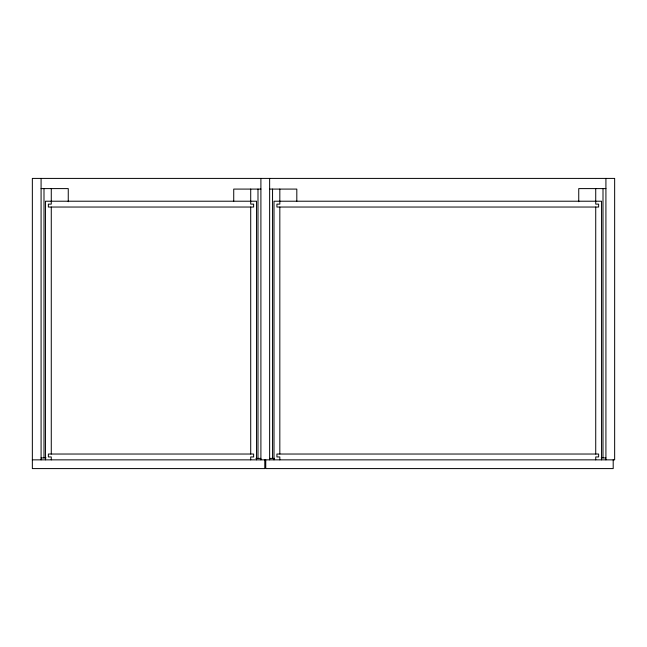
<?xml version="1.0" encoding="UTF-8"?>
<svg xmlns="http://www.w3.org/2000/svg" width="647" height="647" viewBox="0 0 647 647"><rect width="100%" height="100%" fill="white"/><g stroke="black" fill="none" stroke-linecap="round" stroke-linejoin="round"><path stroke-width="0.97" d="M41.084 188.6L68.258 188.6L68.258 201.71M605.916 188.6L578.741 188.6L578.741 201.71M260.903 189.086L233.729 189.086L233.729 201.193M269.637 189.086L296.811 189.086L296.811 201.193M41.084 457.914L46.115 457.914M601.184 457.914L605.916 457.914M255.872 458.399L260.903 458.399M269.637 458.399L274.368 458.399M32.35 459.855L614.65 459.855L614.65 178.41L32.35 178.41L32.35 468.59L264.785 468.59L264.785 459.855M613.194 459.855L613.194 468.59L265.755 468.59L265.755 459.855M605.916 178.41L605.916 459.855M603.004 188.6L603.004 457.914M601.548 459.855L601.548 201.217L274.005 201.217L274.005 459.855M595.725 188.6L595.725 204.129L598.637 204.129L598.637 207.04L276.916 207.04L276.916 204.129L279.827 204.129L279.827 189.086M595.725 207.04L595.725 454.032M595.725 459.855L595.725 456.944L598.637 456.944L598.637 454.032L276.916 454.032L276.916 456.944L279.827 456.944L279.827 459.855M279.827 207.04L279.827 454.032M272.549 189.086L272.549 458.399M269.637 178.41L269.637 459.855M260.903 178.41L260.903 459.855M257.991 189.086L257.991 458.399M256.535 459.855L256.535 201.217L45.452 201.217L45.452 459.855M250.712 189.086L250.712 204.129L253.624 204.129L253.624 207.04L48.363 207.04L48.363 204.129L51.275 204.129L51.275 188.6M250.712 207.04L250.712 454.032M250.712 459.855L250.712 456.944L253.624 456.944L253.624 454.032L48.363 454.032L48.363 456.944L51.275 456.944L51.275 459.855M51.275 207.04L51.275 454.032M43.996 188.6L43.996 457.914M41.084 178.41L41.084 459.855"/></g></svg>
